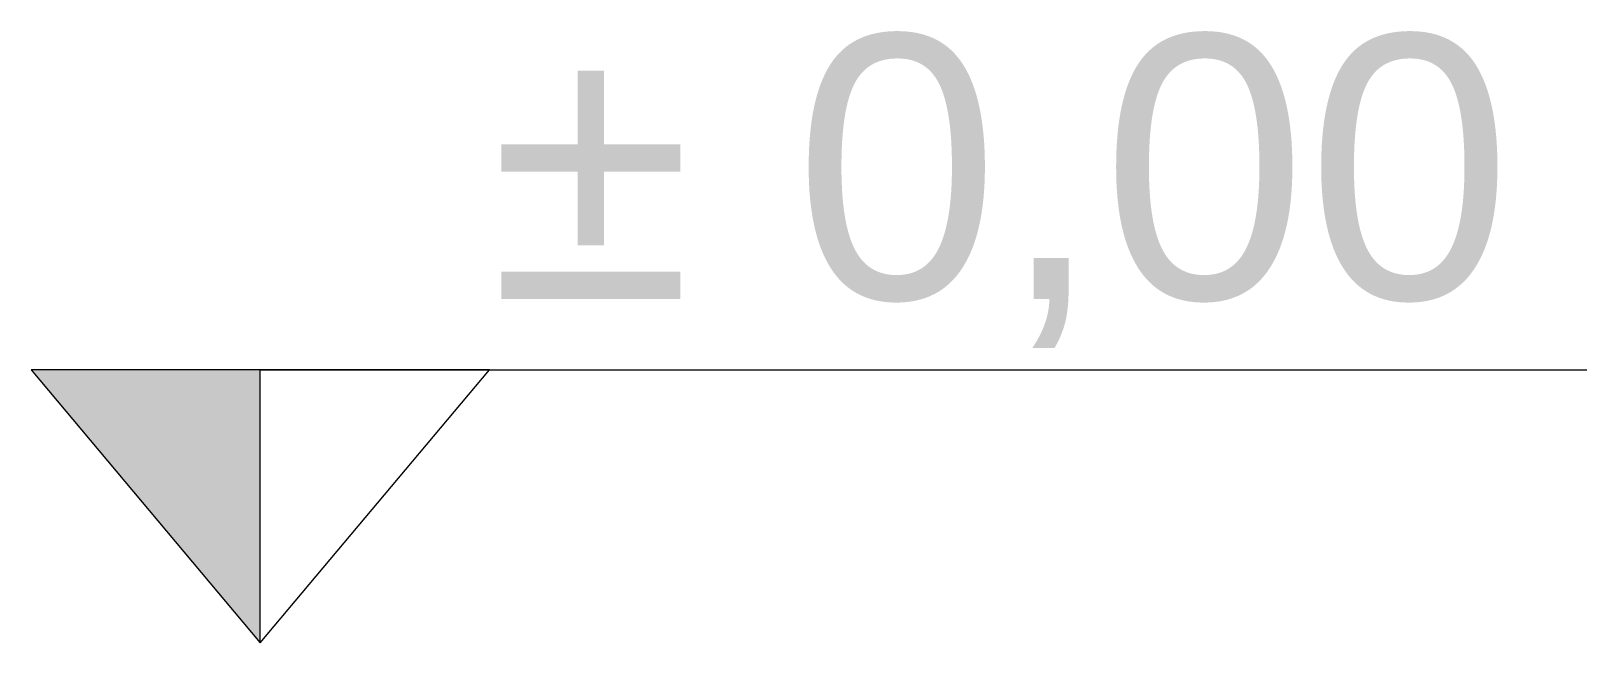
# Model space of a CAD drawing. Header units: millimetres. Extents: x 1874.755 to 1875.639, y 899.253 to 899.601.
import ezdxf

# ---------------------------------------------------------------- set-up
doc = ezdxf.new("R2010")
doc.units = ezdxf.units.MM
doc.layers.get('0').update_dxf_attribs({"lineweight": 9})
doc.layers.add('tratteggi', color=7, linetype='Continuous', lineweight=9)
doc.styles.get("Standard").update_dxf_attribs({"font": 'arial.ttf'})

# ---------------------------------------------------------------- blocks, each defined once
blk = doc.blocks.new('*U215')
at = {"layer": 'tratteggi'}
h = blk.add_hatch(color=256, dxfattribs=at)
h.dxf.hatch_style = 1
h.paths.add_polyline_path([(0, 0.15532), (-0.13024, 0.15532), (0, 0)])
for p, q in [((0, 0.15532), (0.75389, 0.15532)), ((0, 0), (0, 0.15532))]:
    blk.add_line(p, q)
blk.add_lwpolyline([(-0.13024, 0.15532), (0, 0), (0.13024, 0.15532)], close=True)
blk.add_attdef('QUOTA', (0.13024, 0.19561), '', height=0.15)

msp = doc.modelspace()

# ---------------------------------------------------------------- block references
msp.add_blockref('*U215', (1874.88531, 899.25307)).add_auto_attribs({'QUOTA': '± 0,00'})

doc.saveas('drawing.dxf')
